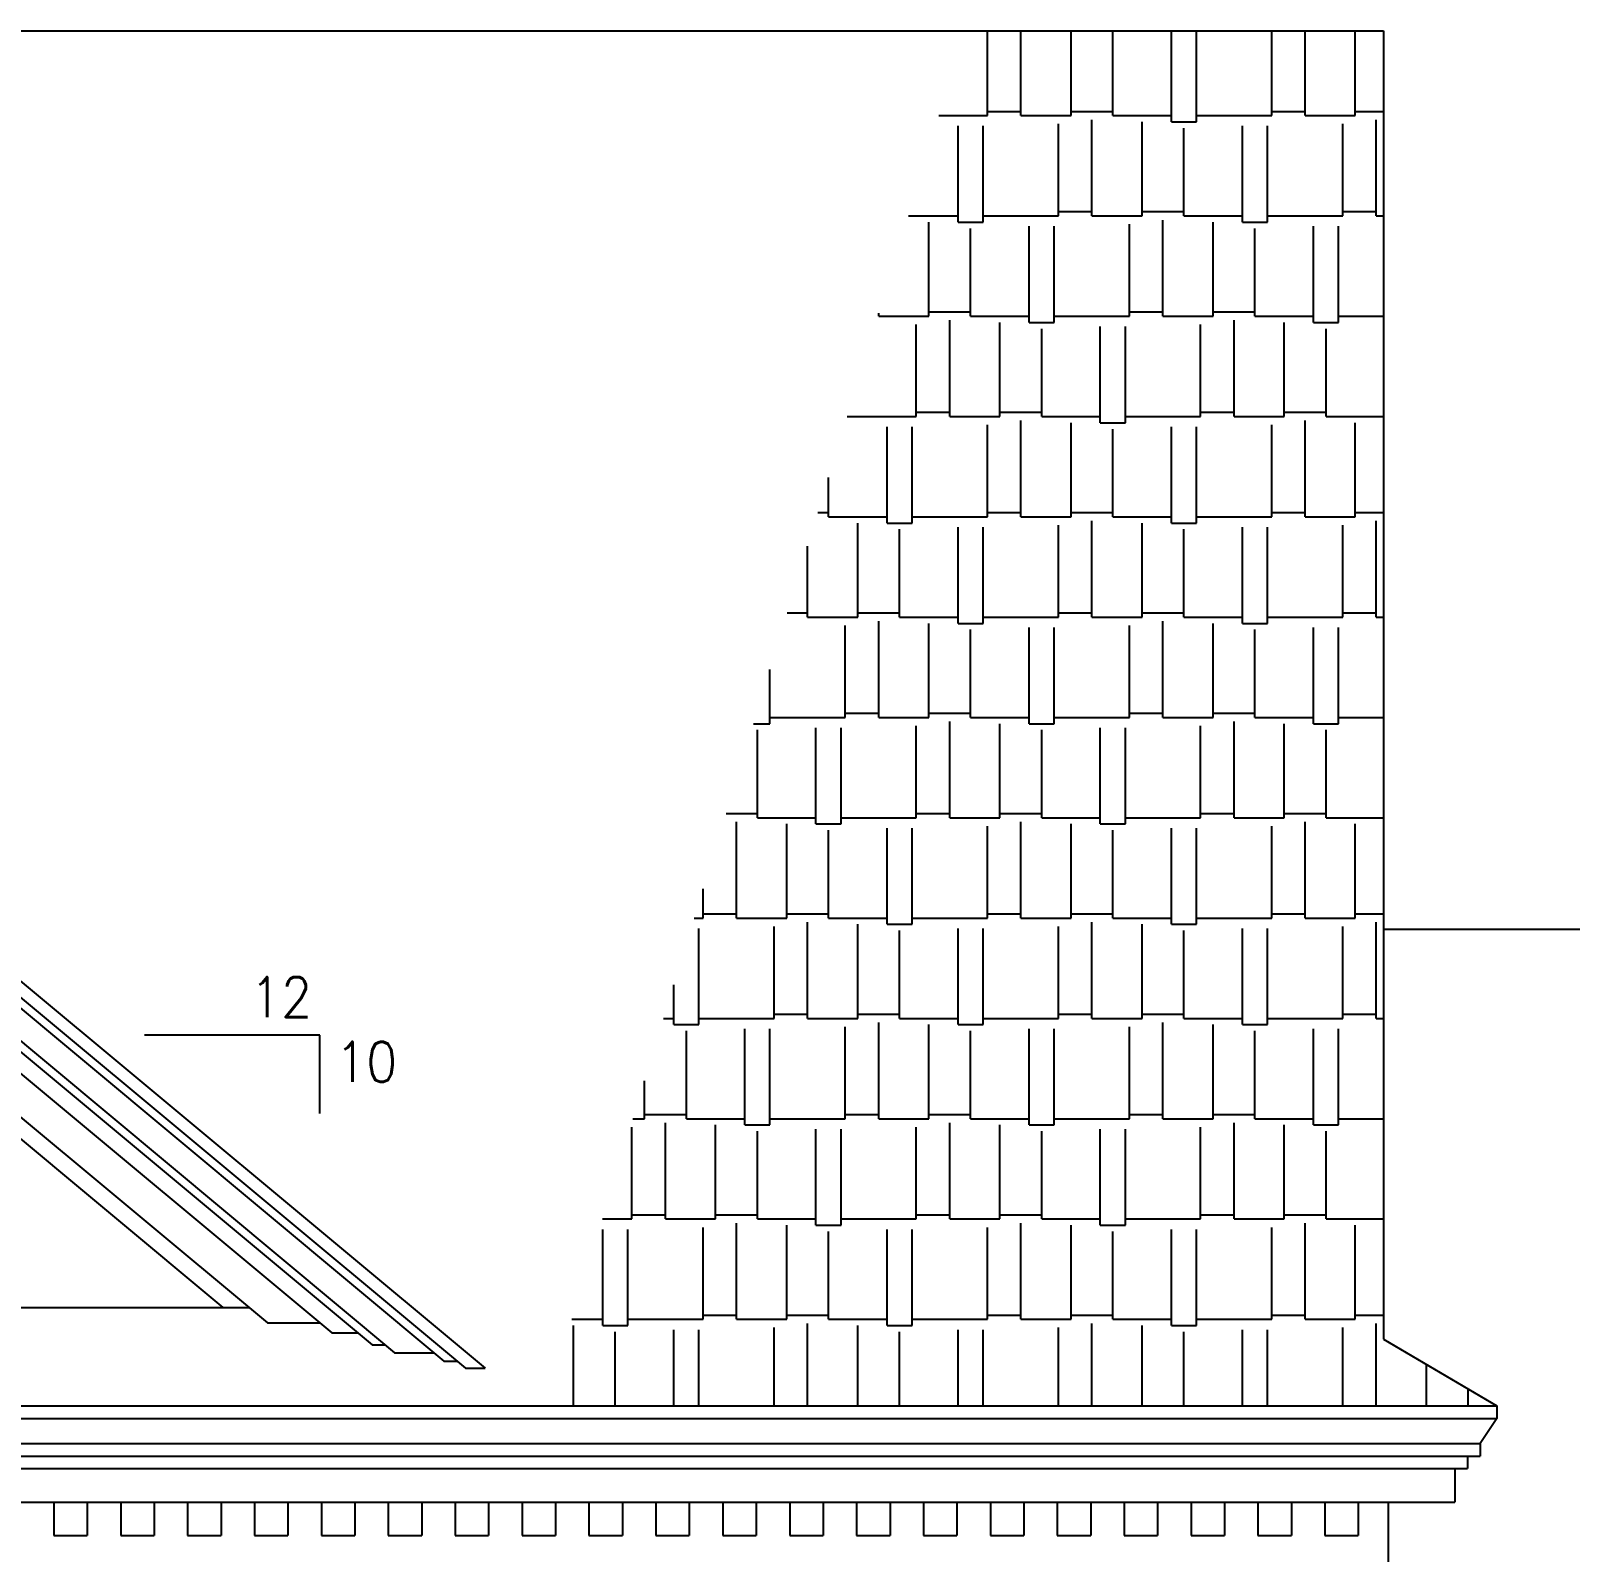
# Model space of a CAD drawing. Header units: inches. Extents: x 52 to 2123, y 129 to 1246.
# Drawn here: x 1471.1 to 1655.2, y 1040.1 to 1222.1 of the extents above; entities that cross this region are included whole.
import ezdxf

# ---------------------------------------------------------------- set-up
doc = ezdxf.new("R2010")
doc.units = ezdxf.units.IN
doc.header["$LTSCALE"] = 15
doc.header["$MEASUREMENT"] = 0
for name, color, linetype in [('Annotations', 7, 'CONTINUOUS'), ('Exterior', 5, 'CONTINUOUS'), ('Exterior Details', 7, 'CONTINUOUS'), ('Roof Shingles', 34, 'CONTINUOUS')]:
    doc.layers.add(name, color=color, linetype=linetype)
doc.styles.add('SIMPLEX', font='SIMPLEX.SHX', dxfattribs={"width": 0.9})

msp = doc.modelspace()

# ---------------------------------------------------------------- hatches: boundary and pattern name
at = {"layer": 'Roof Shingles'}
h = msp.add_hatch(dxfattribs=at)
h.set_pattern_fill('AR-RSHKE,_O', color=256)
h.set_pattern_definition([(0, (0, 0), (25.5, 12), [6, -5, 7, -3, 9, -4]), (0, (6, 0.5), (25.5, 12), [5, -19, 4, -6]), (0, (18, -0.75), (25.5, 12), [3, -31]), (90, (0, 0), (-8.5, 12), [11.5, -36.5]), (90, (6, 0), (-8.5, 12), [11.25, -36.75]), (90, (11, 0), (-8.5, 12), [10.5, -37.5]), (90, (18, -0.75), (-8.5, 12), [11.5, -36.5]), (90, (21, -0.75), (-8.5, 12), [11.5, -36.5]), (90, (30, 0), (-8.5, 12), [11, -37])])
h.paths.add_polyline_path([(1632.87022, 1222.14938), (1582.813, 1222.14938), (1532.64798, 1057.64938), (1646.42673, 1057.64938), (1632.87022, 1065.64938)])

# ---------------------------------------------------------------- linework, layer by layer
at = {"layer": 'Annotations', "color": 7}
for p, q in [((1505.67249, 1101.99398), (1484.70213, 1101.99398)), ((1505.67249, 1092.64154), (1505.67249, 1101.99398))]:
    msp.add_line(p, q, dxfattribs=at)
at = {"layer": 'Exterior'}
for p, q in [((1221.37022, 1222.14938), (1632.87022, 1222.14938)), ((1632.87022, 1222.14938), (1632.87022, 1065.64938)), ((1427.12022, 1144.10194), (1525.4633, 1062.14938)), ((1427.12022, 1142.14938), (1523.12022, 1062.14938)), ((1427.12022, 1140.84767), (1520.50914, 1063.02357)), ((1427.12022, 1136.94255), (1514.62953, 1064.01812)), ((1427.12022, 1135.64084), (1511.95766, 1064.94298)), ((1427.12022, 1133.03742), (1507.10446, 1066.38389)), ((1427.12022, 1127.83059), (1499.4087, 1067.59019)), ((1427.12022, 1125.22717), (1494.10297, 1069.40822)), ((1900.87022, 1114.64938), (1632.87022, 1114.64938)), ((1360.13748, 1069.40822), (1494.10297, 1069.40822)), ((1494.10297, 1069.40822), (1497.22707, 1069.40822)), ((1499.4087, 1067.59019), (1505.63, 1067.59019)), ((1507.10446, 1066.38389), (1510.22856, 1066.38389)), ((1511.95766, 1064.94298), (1513.51971, 1064.94298)), ((1632.87022, 1065.64938), (1646.42673, 1057.64938)), ((1514.62953, 1064.01812), (1519.31568, 1064.01812)), ((1520.50914, 1063.02357), (1522.07119, 1063.02357)), ((1523.12022, 1062.14938), (1525.4633, 1062.14938)), ((1646.42673, 1057.64938), (1646.42673, 1056.14938)), ((1646.42673, 1056.14938), (1644.42673, 1053.14938)), ((1644.42673, 1053.14938), (1644.42673, 1051.64938)), ((1642.92673, 1051.64938), (1642.92673, 1050.14938)), ((1641.42673, 1050.14938), (1641.42673, 1046.14938)), ((1633.42673, 1046.14938), (1633.42673, 1038.14938))]:
    msp.add_line(p, q, dxfattribs=at)
at = {"layer": 'Exterior', "linetype": 'Continuous'}
for p, q in [((1207.81372, 1057.64938), (1646.42673, 1057.64938)), ((1207.81372, 1056.14938), (1646.42673, 1056.14938)), ((1209.81372, 1053.14938), (1644.42673, 1053.14938)), ((1209.81372, 1051.64938), (1644.42673, 1051.64938)), ((1211.31372, 1050.14938), (1642.92673, 1050.14938)), ((1212.81372, 1046.14938), (1641.42673, 1046.14938))]:
    msp.add_line(p, q, dxfattribs=at)
at = {"layer": 'Exterior Details'}
for p, q in [((1473.87022, 1046.14938), (1473.87022, 1042.14938)), ((1477.87022, 1046.14938), (1477.87022, 1042.14938)), ((1481.87022, 1046.14938), (1481.87022, 1042.14938)), ((1485.87022, 1046.14938), (1485.87022, 1042.14938)), ((1489.87022, 1046.14938), (1489.87022, 1042.14938)), ((1493.87022, 1046.14938), (1493.87022, 1042.14938)), ((1497.87022, 1046.14938), (1497.87022, 1042.14938)), ((1501.87022, 1046.14938), (1501.87022, 1042.14938)), ((1505.87022, 1046.14938), (1505.87022, 1042.14938)), ((1509.87022, 1046.14938), (1509.87022, 1042.14938)), ((1513.87022, 1046.14938), (1513.87022, 1042.14938)), ((1517.87022, 1046.14938), (1517.87022, 1042.14938)), ((1521.87022, 1046.14938), (1521.87022, 1042.14938)), ((1525.87022, 1046.14938), (1525.87022, 1042.14938)), ((1529.87022, 1046.14938), (1529.87022, 1042.14938)), ((1533.87022, 1046.14938), (1533.87022, 1042.14938)), ((1537.87022, 1046.14938), (1537.87022, 1042.14938)), ((1541.87022, 1046.14938), (1541.87022, 1042.14938)), ((1545.87022, 1046.14938), (1545.87022, 1042.14938)), ((1549.87022, 1046.14938), (1549.87022, 1042.14938)), ((1553.87022, 1046.14938), (1553.87022, 1042.14938)), ((1557.87022, 1046.14938), (1557.87022, 1042.14938)), ((1561.87022, 1046.14938), (1561.87022, 1042.14938)), ((1565.87022, 1046.14938), (1565.87022, 1042.14938)), ((1569.87022, 1046.14938), (1569.87022, 1042.14938)), ((1573.87022, 1046.14938), (1573.87022, 1042.14938)), ((1577.87022, 1046.14938), (1577.87022, 1042.14938)), ((1581.87022, 1046.14938), (1581.87022, 1042.14938)), ((1585.87022, 1046.14938), (1585.87022, 1042.14938)), ((1589.87022, 1046.14938), (1589.87022, 1042.14938)), ((1593.87022, 1046.14938), (1593.87022, 1042.14938)), ((1597.87022, 1046.14938), (1597.87022, 1042.14938)), ((1601.87022, 1046.14938), (1601.87022, 1042.14938)), ((1605.87022, 1046.14938), (1605.87022, 1042.14938)), ((1609.87022, 1046.14938), (1609.87022, 1042.14938)), ((1613.87022, 1046.14938), (1613.87022, 1042.14938)), ((1617.87022, 1046.14938), (1617.87022, 1042.14938)), ((1621.87022, 1046.14938), (1621.87022, 1042.14938)), ((1625.87022, 1046.14938), (1625.87022, 1042.14938)), ((1629.87022, 1046.14938), (1629.87022, 1042.14938)), ((1625.87022, 1042.14938), (1629.87022, 1042.14938))]:
    msp.add_line(p, q, dxfattribs=at)
at = {"layer": 'Exterior Details', "linetype": 'Continuous'}
for p, q in [((1473.87022, 1042.14938), (1477.87022, 1042.14938)), ((1481.87022, 1042.14938), (1485.87022, 1042.14938)), ((1489.87022, 1042.14938), (1493.87022, 1042.14938)), ((1497.87022, 1042.14938), (1501.87022, 1042.14938)), ((1505.87022, 1042.14938), (1509.87022, 1042.14938)), ((1513.87022, 1042.14938), (1517.87022, 1042.14938)), ((1521.87022, 1042.14938), (1525.87022, 1042.14938)), ((1529.87022, 1042.14938), (1533.87022, 1042.14938)), ((1537.87022, 1042.14938), (1541.87022, 1042.14938)), ((1545.87022, 1042.14938), (1549.87022, 1042.14938)), ((1553.87022, 1042.14938), (1557.87022, 1042.14938)), ((1561.87022, 1042.14938), (1565.87022, 1042.14938)), ((1569.87022, 1042.14938), (1573.87022, 1042.14938)), ((1577.87022, 1042.14938), (1581.87022, 1042.14938)), ((1585.87022, 1042.14938), (1589.87022, 1042.14938)), ((1593.87022, 1042.14938), (1597.87022, 1042.14938)), ((1601.87022, 1042.14938), (1605.87022, 1042.14938)), ((1609.87022, 1042.14938), (1613.87022, 1042.14938)), ((1617.87022, 1042.14938), (1621.87022, 1042.14938))]:
    msp.add_line(p, q, dxfattribs=at)

# ---------------------------------------------------------------- texts
at = {"layer": 'Annotations', "color": 7, "style": 'SIMPLEX', "width": 0.9}
for s, p in [('12', (1497.34305, 1104.15512)), ('10', (1507.53661, 1096.40386))]:
    msp.add_text(s, height=4.8, dxfattribs=at).set_placement(p)

doc.saveas('drawing.dxf')
